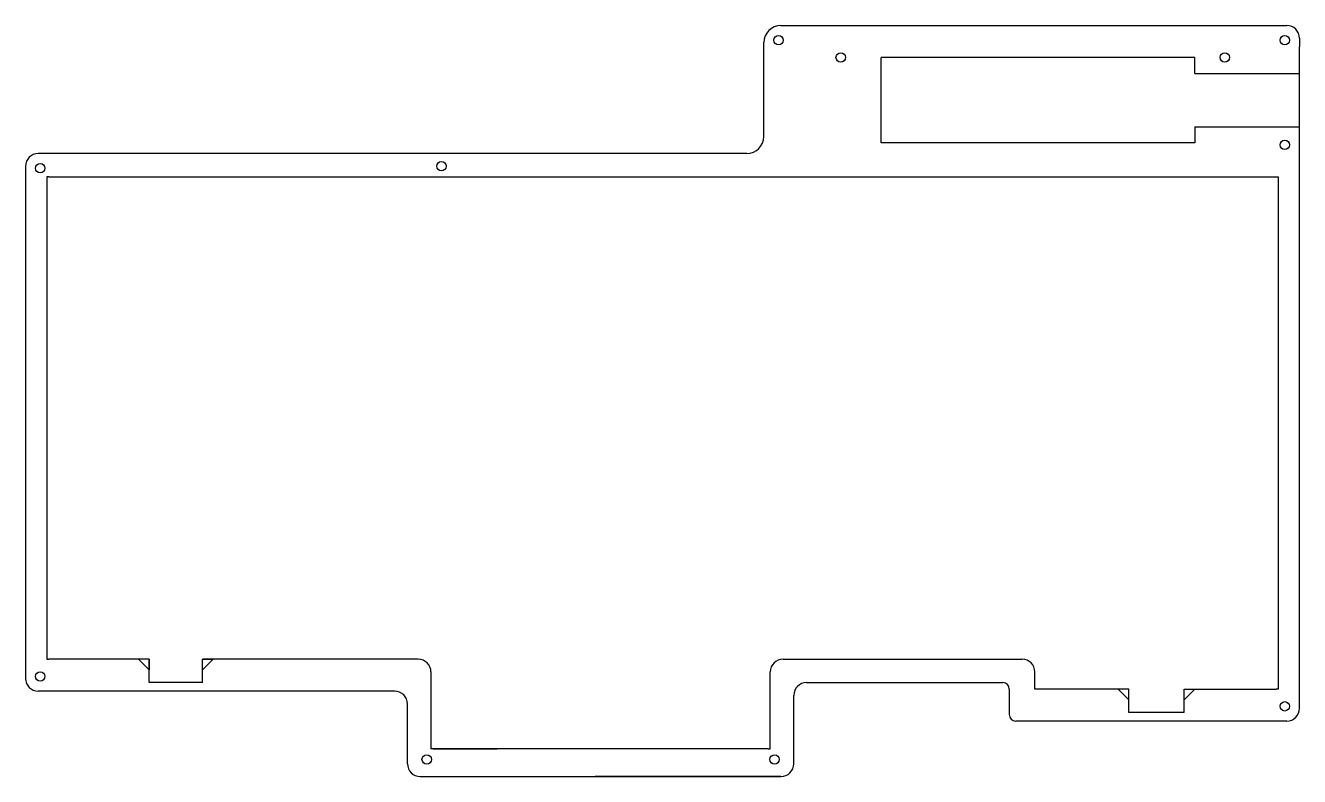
# Model space of a CAD drawing. Header units: inches. Extents: x 100 to 399, y 48 to 224.
import ezdxf

# ---------------------------------------------------------------- set-up
doc = ezdxf.new("R2010")
doc.units = ezdxf.units.IN
doc.header["$MEASUREMENT"] = 0

msp = doc.modelspace()

# ---------------------------------------------------------------- linework, layer by layer
for p, q in [((277, 224.5), (382, 224.5)), ((382, 224.5), (395.5, 224.5)), ((398.5, 221.5), (398.5, 219.5)), ((273, 218.5), (273, 220.5)), ((273, 198.5), (273, 218.5)), ((398.5, 64.5), (398.5, 219.5)), ((374, 217), (300.5, 217)), ((300.5, 197), (300.5, 217)), ((374, 213.25), (374, 217)), ((374, 213.25), (398.5, 213.25)), ((374, 200.75), (398.5, 200.75)), ((374, 200.75), (374, 197)), ((269, 194.5), (103, 194.5)), ((374, 197), (300.5, 197)), ((100, 191.5), (100, 71.5)), ((105.5, 189), (105, 189)), ((105, 189), (105, 76)), ((105.5, 189), (393, 189)), ((393, 189), (393.5, 189)), ((393.5, 189), (393.5, 69)), ((105, 76), (105.5, 76)), ((129, 76), (105.5, 76)), ((129, 73.5), (126.5, 76)), ((129, 70.5), (129, 76)), ((129, 76), (129, 73.5)), ((141.5, 70.5), (141.5, 76)), ((189.5, 76), (141.5, 76)), ((141.5, 76), (144, 76)), ((144, 76), (141.5, 73.5)), ((192, 76), (189.5, 76)), ((277.5, 76), (333.5, 76)), ((195, 73), (195, 55)), ((274.5, 55), (274.5, 73)), ((336.5, 69), (336.5, 73)), ((141.5, 70.5), (129, 70.5)), ((283, 70.5), (329, 70.5)), ((330.5, 69), (330.5, 63)), ((358.5, 69), (336.5, 69)), ((358.5, 69), (356, 69)), ((356, 69), (358.5, 66.5)), ((358.5, 63.5), (358.5, 69)), ((371.5, 69), (393, 69)), ((371.5, 63.5), (371.5, 69)), ((371.5, 69), (374, 69)), ((374, 69), (371.5, 66.5)), ((393.5, 69), (393, 69)), ((186.5, 68.5), (103, 68.5)), ((280, 51.5), (280, 67.5)), ((189.5, 51.5), (189.5, 65.5)), ((371.5, 63.5), (358.5, 63.5)), ((395.5, 61.5), (332, 61.5)), ((195.5, 55), (195, 55)), ((216, 55), (195.5, 55)), ((195.5, 55), (210.5, 55)), ((216, 55), (206.5, 55)), ((253.5, 55), (216, 55)), ((274, 55), (253.5, 55)), ((274, 55), (253.5, 55)), ((274, 55), (274.5, 55)), ((192.5, 48.5), (277, 48.5)), ((277, 48.5), (233.5, 48.5))]:
    msp.add_line(p, q)
for centre in [(276.45, 221.05), (395.05, 221.05), (291, 217), (381, 217), (395.05, 196.5), (103.45, 191.05), (197.45, 191.5), (103.45, 71.95), (395.05, 64.95), (194, 52.5), (275.5, 52.5)]:
    msp.add_circle(centre, 1.1)
for centre, radius, start, end in [((277, 220.5), 4, 90, 180), ((395.5, 221.5), 3, 0, 90), ((269, 198.5), 4, 270, 0), ((103, 191.5), 3, 90, 180), ((192, 73), 3, 0, 90), ((277.5, 73), 3, 90, 180), ((333.5, 73), 3, 0, 90), ((103, 71.5), 3, 180, 270), ((283, 67.5), 3, 90, 180), ((329, 69), 1.5, 0, 90), ((186.5, 65.5), 3, 0, 90), ((332, 63), 1.5, 180, 270), ((395.5, 64.5), 3, 270, 0), ((192.5, 51.5), 3, 180, 270), ((277, 51.5), 3, 270, 0)]:
    msp.add_arc(centre, radius, start, end)

doc.saveas('drawing.dxf')
